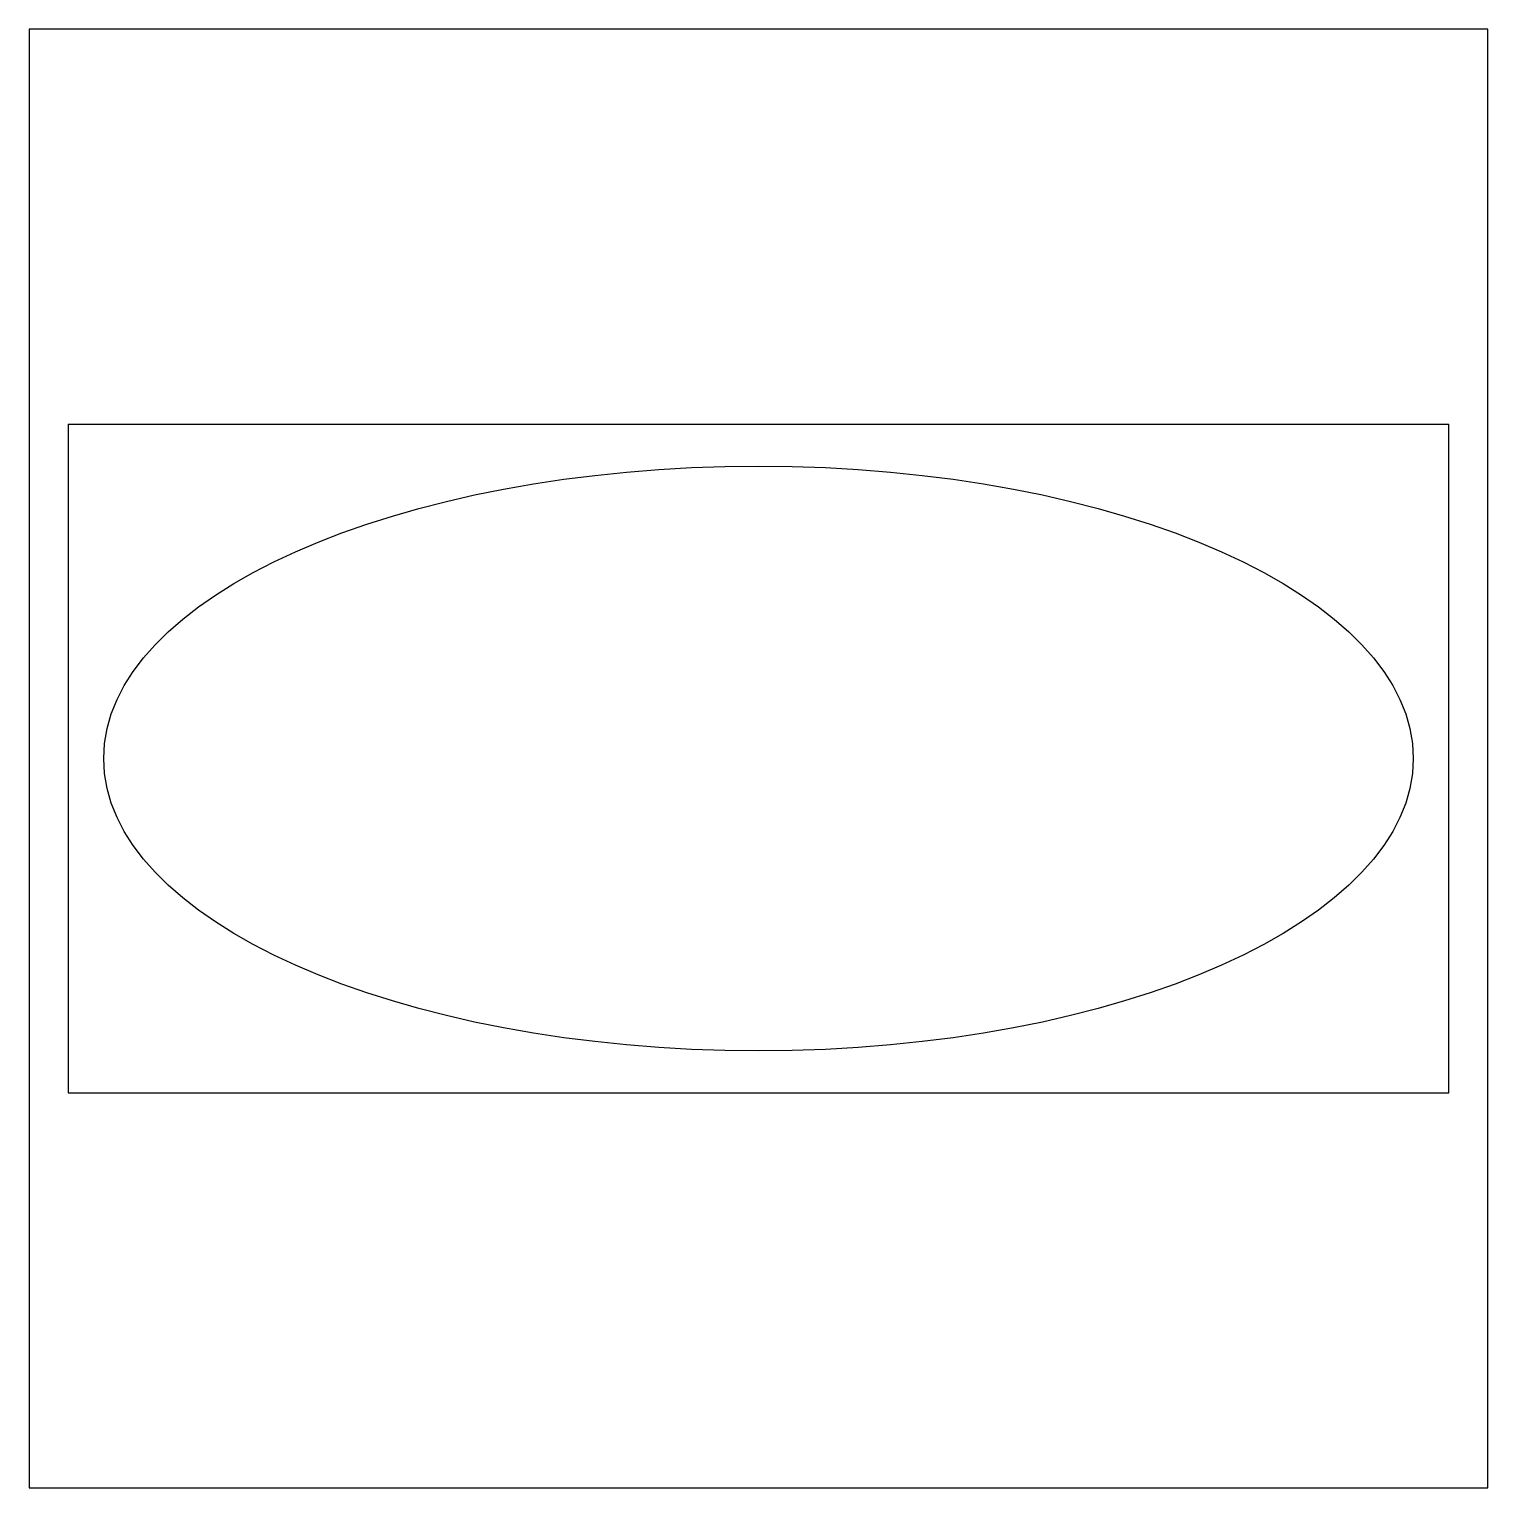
# Model space of a CAD drawing. Header units: millimetres. Extents: x 0 to 1000, y 0 to 1000.
import ezdxf

# ---------------------------------------------------------------- set-up
doc = ezdxf.new("R2010")
doc.units = ezdxf.units.MM
doc.layers.get('0').update_dxf_attribs({"color": 2})
doc.layers.add('1', color=1, linetype='Continuous')
doc.layers.add('3', color=7, linetype='Continuous')

msp = doc.modelspace()

# ---------------------------------------------------------------- linework, layer by layer
at = {"color": 2}
msp.add_lwpolyline([(0, 0), (1000, 0), (1000, 1000), (0, 1000)], close=True, dxfattribs=at)
at = {"layer": '1', "color": 1}
for p, q in [((26.7, 729.3), (26.7, 270.7)), ((26.7, 729.3), (973.3, 729.3)), ((973.3, 270.7), (973.3, 729.3)), ((26.7, 270.7), (973.3, 270.7))]:
    msp.add_line(p, q, dxfattribs=at)
at = {"layer": '3'}
msp.add_ellipse((500, 500), major_axis=(448.9, 0), ratio=0.44647, dxfattribs=at)

doc.saveas('drawing.dxf')
